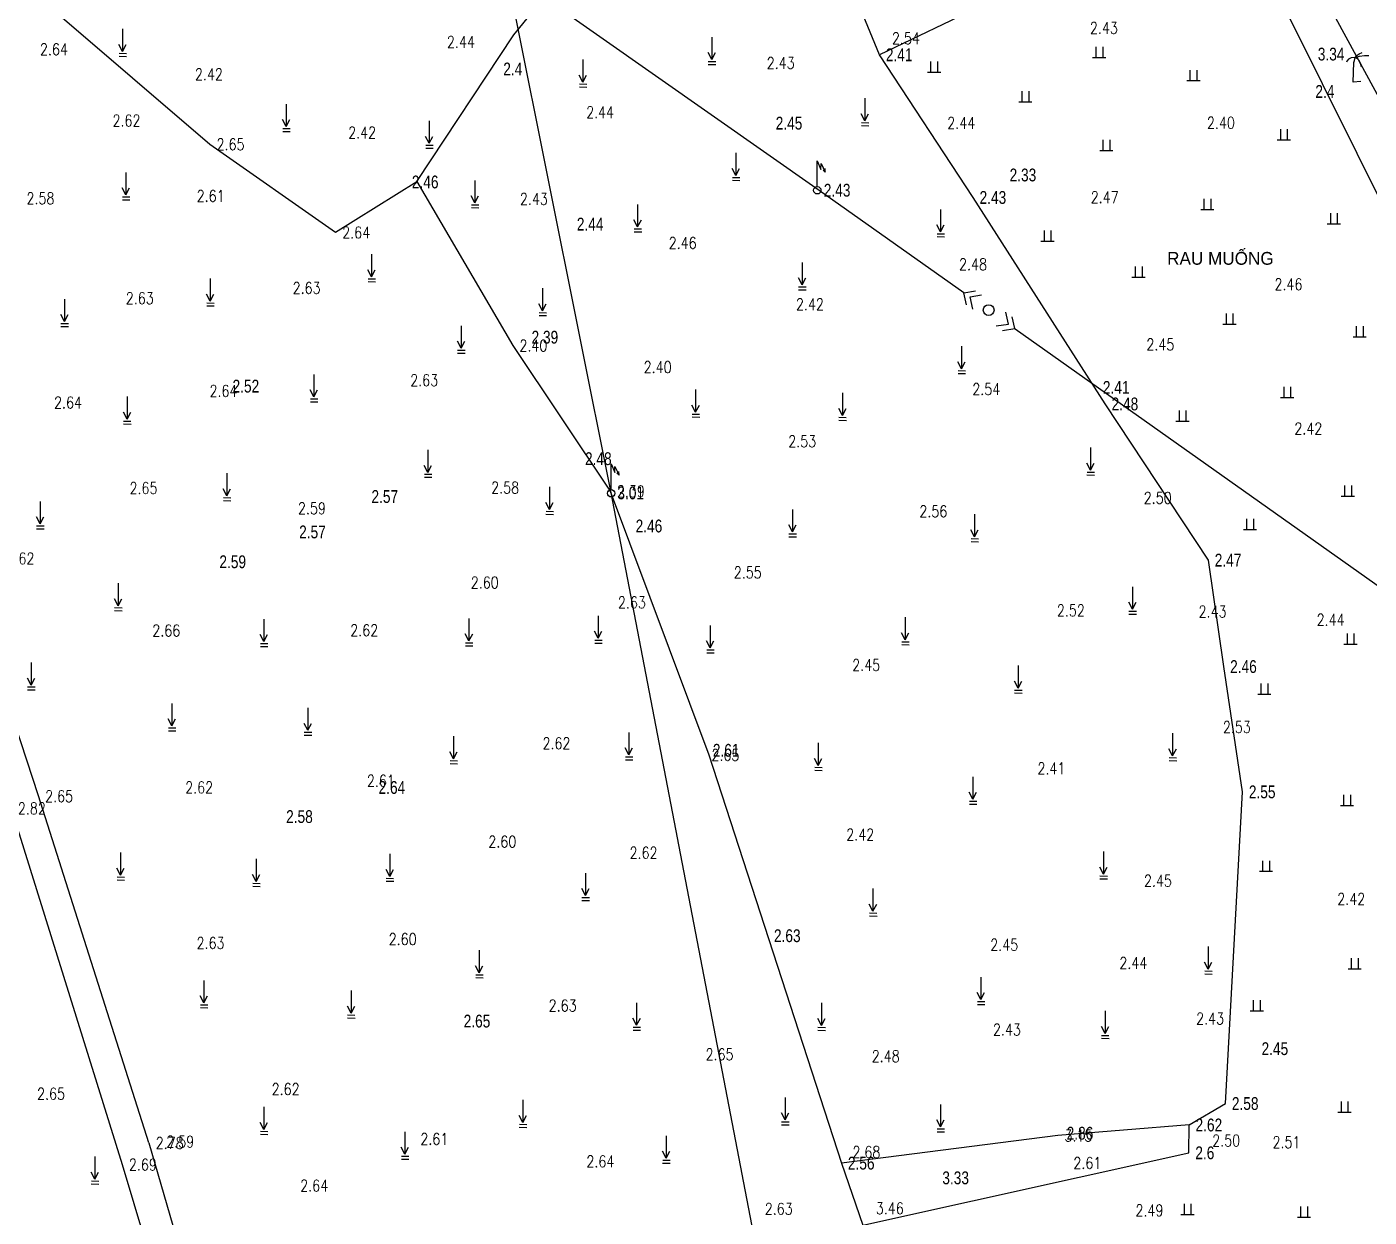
# Model space of a CAD drawing. Header units: metres. Extents: x 568068 to 569216, y 2065829 to 2066671.
# Drawn here: x 568833.4 to 568948.7, y 2066367 to 2066469.2 of the extents above; entities that cross this region are included whole.
import ezdxf

# ---------------------------------------------------------------- set-up
doc = ezdxf.new("R2010")
doc.units = ezdxf.units.M
doc.layers.add('neS', color=250, linetype='TUONG_XAY')
doc.styles.add('COS', font='vnsimli.shx', dxfattribs={"width": 0.8, "height": 1.1})
doc.styles.add('DIADANH1', font='VHAVAN.TTF', dxfattribs={"height": 2.3})
doc.linetypes.add('TAL_N_P', pattern='A,0.5,[130,ltypeshp.shx,S=0.25,R=0,X=0,Y=-0.25],1,[130,ltypeshp.shx,S=0.5,R=0,X=0,Y=-0.5],0.5', length=2)
doc.linetypes.add('TAL_N_T', pattern='A,0.5,[130,ltypeshp.shx,S=0.25,R=0,X=0,Y=0.25],1,[130,ltypeshp.shx,S=0.5,R=0,X=0,Y=0.5],0.5', length=2)
doc.linetypes.add('TUONG_XAY', pattern='A,0.1,[130,ltypeshp.shx,S=0.15,R=-90,X=0,Y=0.12],0.05,[130,ltypeshp.shx,S=0.15,R=-90,X=-0.05,Y=0.24],0.01,[130,ltypeshp.shx,S=0.12,R=0,X=0.09,Y=0.12],0.01,[130,ltypeshp.shx,S=0.12,R=0,X=-0.22,Y=0.12],2.4', length=2.57)

# ---------------------------------------------------------------- blocks, each defined once
blk = doc.blocks.new('A$C6F6A79B1')
at = {"layer": 'neS'}
for p, q in [((0, 0), (2.52, 0)), ((0.6, 2.03), (0.6, 0)), ((1.92, 2.03), (1.92, 0))]:
    blk.add_line(p, q, dxfattribs=at)
blk = doc.blocks.new('A$C4EFD3F85')
at = {"layer": 'neS'}
for p, q in [((0.7, 6.33), (1.4, 4.68)), ((1.4, 4.68), (1.43, 5.83)), ((1.43, 5.83), (2.21, 4.17)), ((2.21, 4.17), (2.2, 4.86))]:
    blk.add_line(p, q, dxfattribs=at)
for points in [[(0.7, 1.4), (0.7, 6.33)], [(2.21, 4.17), (1.79, 4.56)]]:
    blk.add_lwpolyline(points, dxfattribs=at)
blk.add_circle((0.7, 0.7), 0.7, dxfattribs=at)
blk = doc.blocks.new('A$C4FFE7273')
at = {"layer": 'neS'}
for points in [[(0.7, 5.24), (0.7, 0.95)], [(0.7, 0.95), (0, 2.28)], [(0.04, 0.03), (1.47, 0)], [(0.05, 0.59), (1.46, 0.57)], [(0.7, 0.95), (1.41, 2.28)]]:
    blk.add_lwpolyline(points, dxfattribs=at)

msp = doc.modelspace()

# ---------------------------------------------------------------- linework, layer by layer
at = {"layer": 'neS'}
for p, q in [((568946.75, 2066466.26), (568946.72, 2066466.17)), ((568946.75, 2066466.26), (568946.72, 2066466.17)), ((568946.75, 2066466.26), (568946.72, 2066466.17)), ((568946.75, 2066466.26), (568946.72, 2066466.17)), ((568946.89, 2066466.43), (568946.75, 2066466.26)), ((568946.89, 2066466.43), (568946.75, 2066466.26)), ((568946.89, 2066466.43), (568946.75, 2066466.26)), ((568946.89, 2066466.43), (568946.75, 2066466.26)), ((568947.13, 2066466.54), (568946.89, 2066466.43)), ((568947.13, 2066466.54), (568946.89, 2066466.43)), ((568947.13, 2066466.54), (568946.89, 2066466.43)), ((568947.13, 2066466.54), (568946.89, 2066466.43)), ((568947.47, 2066466.59), (568947.13, 2066466.54)), ((568947.47, 2066466.59), (568947.13, 2066466.54)), ((568947.47, 2066466.59), (568947.13, 2066466.54)), ((568947.47, 2066466.59), (568947.13, 2066466.54)), ((568947.29, 2066464.47), (568947.36, 2066466.15)), ((568947.29, 2066464.47), (568947.36, 2066466.15)), ((568947.29, 2066464.47), (568947.36, 2066466.15)), ((568947.29, 2066464.47), (568947.36, 2066466.15)), ((568947.36, 2066466.15), (568947.4, 2066466.31)), ((568947.36, 2066466.15), (568947.4, 2066466.31)), ((568947.36, 2066466.15), (568947.4, 2066466.31)), ((568947.36, 2066466.15), (568947.4, 2066466.31)), ((568947.4, 2066466.31), (568947.43, 2066466.45)), ((568947.4, 2066466.31), (568947.43, 2066466.45)), ((568947.4, 2066466.31), (568947.43, 2066466.45)), ((568947.4, 2066466.31), (568947.43, 2066466.45)), ((568947.43, 2066466.45), (568947.48, 2066466.58)), ((568947.43, 2066466.45), (568947.48, 2066466.58)), ((568947.43, 2066466.45), (568947.48, 2066466.58)), ((568947.43, 2066466.45), (568947.48, 2066466.58)), ((568947.48, 2066466.58), (568947.84, 2066466.69)), ((568947.48, 2066466.58), (568947.84, 2066466.69)), ((568947.48, 2066466.58), (568947.84, 2066466.69)), ((568947.48, 2066466.58), (568947.84, 2066466.69)), ((568947.48, 2066466.58), (568947.54, 2066466.68)), ((568947.48, 2066466.58), (568947.54, 2066466.68)), ((568947.48, 2066466.58), (568947.54, 2066466.68)), ((568947.48, 2066466.58), (568947.54, 2066466.68)), ((568947.48, 2066466.58), (568947.64, 2066466.49)), ((568947.48, 2066466.58), (568947.64, 2066466.49)), ((568947.48, 2066466.58), (568947.64, 2066466.49)), ((568947.48, 2066466.58), (568947.64, 2066466.49)), ((568947.54, 2066466.68), (568947.65, 2066466.78)), ((568947.54, 2066466.68), (568947.65, 2066466.78)), ((568947.54, 2066466.68), (568947.65, 2066466.78)), ((568947.54, 2066466.68), (568947.65, 2066466.78)), ((568947.64, 2066466.49), (568947.78, 2066466.34)), ((568947.64, 2066466.49), (568947.78, 2066466.34)), ((568947.64, 2066466.49), (568947.78, 2066466.34)), ((568947.64, 2066466.49), (568947.78, 2066466.34)), ((568947.65, 2066466.78), (568947.81, 2066466.89)), ((568947.65, 2066466.78), (568947.81, 2066466.89)), ((568947.65, 2066466.78), (568947.81, 2066466.89)), ((568947.65, 2066466.78), (568947.81, 2066466.89)), ((568947.78, 2066466.34), (568947.87, 2066466.17)), ((568947.78, 2066466.34), (568947.87, 2066466.17)), ((568947.78, 2066466.34), (568947.87, 2066466.17)), ((568947.78, 2066466.34), (568947.87, 2066466.17)), ((568947.81, 2066466.89), (568948.08, 2066467)), ((568947.81, 2066466.89), (568948.08, 2066467)), ((568947.81, 2066466.89), (568948.08, 2066467)), ((568947.81, 2066466.89), (568948.08, 2066467)), ((568947.84, 2066466.69), (568948.26, 2066466.75)), ((568947.84, 2066466.69), (568948.26, 2066466.75)), ((568947.84, 2066466.69), (568948.26, 2066466.75)), ((568947.84, 2066466.69), (568948.26, 2066466.75)), ((568947.87, 2066466.17), (568947.93, 2066466)), ((568947.87, 2066466.17), (568947.93, 2066466)), ((568947.87, 2066466.17), (568947.93, 2066466)), ((568947.87, 2066466.17), (568947.93, 2066466)), ((568947.93, 2066466), (568947.98, 2066465.79)), ((568947.93, 2066466), (568947.98, 2066465.79)), ((568947.93, 2066466), (568947.98, 2066465.79)), ((568947.93, 2066466), (568947.98, 2066465.79)), ((568948.26, 2066466.75), (568948.65, 2066466.76)), ((568948.26, 2066466.75), (568948.65, 2066466.76)), ((568948.26, 2066466.75), (568948.65, 2066466.76)), ((568948.26, 2066466.75), (568948.65, 2066466.76)), ((568947.95, 2066464.51), (568947.29, 2066464.47)), ((568947.95, 2066464.51), (568947.29, 2066464.47)), ((568947.95, 2066464.51), (568947.29, 2066464.47)), ((568947.95, 2066464.51), (568947.29, 2066464.47))]:
    msp.add_line(p, q, dxfattribs=at)
at = {"layer": 'neS', "linetype": 'Continuous'}
for p, q in [((568913.85, 2066446.38), (568914.86, 2066446.55)), ((568913.85, 2066446.38), (568914.86, 2066446.55)), ((568913.85, 2066446.38), (568914.86, 2066446.55)), ((568913.85, 2066446.38), (568914.86, 2066446.55)), ((568914.08, 2066445.34), (568913.85, 2066446.38)), ((568914.08, 2066445.34), (568913.85, 2066446.38)), ((568914.08, 2066445.34), (568913.85, 2066446.38)), ((568914.08, 2066445.34), (568913.85, 2066446.38)), ((568914.39, 2066446.02), (568915.38, 2066446.19)), ((568914.39, 2066446.02), (568915.38, 2066446.19)), ((568914.39, 2066446.02), (568915.38, 2066446.19)), ((568914.39, 2066446.02), (568915.38, 2066446.19)), ((568914.62, 2066444.96), (568914.39, 2066446.02)), ((568914.62, 2066444.96), (568914.39, 2066446.02)), ((568914.62, 2066444.96), (568914.39, 2066446.02)), ((568914.62, 2066444.96), (568914.39, 2066446.02)), ((568917.7, 2066443.69), (568917.47, 2066444.71)), ((568917.7, 2066443.69), (568917.47, 2066444.71)), ((568917.7, 2066443.69), (568917.47, 2066444.71)), ((568917.7, 2066443.69), (568917.47, 2066444.71)), ((568918.24, 2066443.31), (568918.02, 2066444.32)), ((568918.24, 2066443.31), (568918.02, 2066444.32)), ((568918.24, 2066443.31), (568918.02, 2066444.32)), ((568918.24, 2066443.31), (568918.02, 2066444.32)), ((568916.65, 2066443.53), (568917.7, 2066443.69)), ((568916.65, 2066443.53), (568917.7, 2066443.69)), ((568916.65, 2066443.53), (568917.7, 2066443.69)), ((568916.65, 2066443.53), (568917.7, 2066443.69)), ((568917.18, 2066443.15), (568918.24, 2066443.31)), ((568917.18, 2066443.15), (568918.24, 2066443.31)), ((568917.18, 2066443.15), (568918.24, 2066443.31)), ((568917.18, 2066443.15), (568918.24, 2066443.31))]:
    msp.add_line(p, q, dxfattribs=at)
at = {"layer": 'neS'}
for points in [[(568850.54, 2066599.65), (568875.38, 2066469.89), (568883.55, 2066429.19), (568900.49, 2066341.06), (568915.75, 2066263.66), (568934.57, 2066135.52)], [(568875.22, 2066468.53), (568892.85, 2066490.14), (568899.87, 2066483.24)], [(568875.22, 2066468.53), (568892.85, 2066490.14), (568899.87, 2066483.24)], [(568828.93, 2066476.41), (568849.1, 2066459.14), (568859.89, 2066451.57), (568866.87, 2066455.94), (568875.11, 2066441.85), (568883.49, 2066429.35), (568891.95, 2066406.7), (568903.35, 2066371.64)], [(568878.09, 2066471.56), (568901.44, 2066455.19), (568913.86, 2066446.39)], [(568866.87, 2066455.94), (568875.22, 2066468.53)], [(568866.87, 2066455.94), (568875.22, 2066468.53)], [(568918.27, 2066443.27), (569093.52, 2066319.24)], [(568918.27, 2066443.27), (569093.52, 2066319.24)]]:
    msp.add_lwpolyline(points, dxfattribs=at)
at = {"layer": 'neS', "linetype": 'TAL_N_P'}
for points in [[(568909.84, 2066494.08), (568924.3, 2066475.32), (568906.61, 2066466.81), (568899.87, 2066483.24), (568909.84, 2066494.08)], [(568952.57, 2066457.52), (568941.71, 2066477.52)], [(568938.73, 2066476.22), (568953.51, 2066446.51), (568959.56, 2066428.58), (568958.11, 2066398.21), (568961.58, 2066364.66)], [(568843.87, 2066373.39), (568834.38, 2066403.17), (568822.25, 2066440.18), (568813.08, 2066464.22)], [(568818.75, 2066446.88), (568832.03, 2066402.12), (568841.57, 2066371.53), (568851.41, 2066338.62), (568856.14, 2066322.27), (568855.3, 2066320.77)], [(568903.35, 2066371.64), (568905.19, 2066366.33), (568905.19, 2066366.33), (568933.19, 2066372.53), (568933.21, 2066374.92), (568921.92, 2066374.02), (568903.35, 2066371.64)]]:
    msp.add_lwpolyline(points, dxfattribs=at)
at = {"layer": 'neS', "linetype": 'Continuous'}
msp.add_lwpolyline([(568933.21, 2066374.92), (568936.33, 2066376.76), (568937.79, 2066403.52), (568936.18, 2066414.28), (568934.86, 2066423.42), (568926, 2066436.83), (568914.66, 2066454.56), (568906.61, 2066466.81)], dxfattribs=at)
at = {"layer": 'neS', "linetype": 'TAL_N_T'}
msp.add_lwpolyline([(568843.87, 2066373.39), (568853.66, 2066339.67), (568858.84, 2066323.38)], dxfattribs=at)
at = {"layer": 'neS', "linetype": 'Continuous'}
msp.add_circle((568915.99, 2066444.89), 0.461, dxfattribs=at)
msp.add_circle((568915.99, 2066444.89), 0.461, dxfattribs=at)

# ---------------------------------------------------------------- block references
at = {"layer": 'neS', "linetype": 'Continuous', "xscale": 0.4499999999534339, "yscale": 0.4499999999534339, "zscale": 0.45}
for name, p in [('A$C4FFE7273', (568841.29, 2066466.67)), ('A$C4FFE7273', (568891.89, 2066465.97)), ('A$C6F6A79B1', (568924.92, 2066466.58)), ('A$C4FFE7273', (568880.82, 2066464.04)), ('A$C6F6A79B1', (568910.74, 2066465.31)), ('A$C6F6A79B1', (568933.01, 2066464.59)), ('A$C6F6A79B1', (568918.58, 2066462.78)), ('A$C4FFE7273', (568855.34, 2066460.22)), ('A$C4FFE7273', (568905.04, 2066460.72)), ('A$C4FFE7273', (568867.62, 2066458.78)), ('A$C6F6A79B1', (568940.78, 2066459.51)), ('A$C6F6A79B1', (568925.53, 2066458.6)), ('A$C4FFE7273', (568893.97, 2066456.02)), ('A$C4EFD3F85', (568900.96, 2066454.86)), ('A$C4FFE7273', (568841.57, 2066454.35)), ('A$C4FFE7273', (568871.55, 2066453.67)), ('A$C6F6A79B1', (568934.21, 2066453.52)), ('A$C4FFE7273', (568885.53, 2066451.6)), ('A$C4FFE7273', (568911.55, 2066451.18)), ('A$C6F6A79B1', (568945.07, 2066452.29)), ('A$C6F6A79B1', (568920.48, 2066450.8)), ('A$C4FFE7273', (568862.67, 2066447.32)), ('A$C4FFE7273', (568899.65, 2066446.62)), ('A$C4FFE7273', (568848.82, 2066445.24)), ('A$C6F6A79B1', (568928.3, 2066447.72)), ('A$C4FFE7273', (568877.36, 2066444.41)), ('A$C4FFE7273', (568836.29, 2066443.48)), ('A$C6F6A79B1', (568936.11, 2066443.68)), ('A$C4FFE7273', (568870.36, 2066441.18)), ('A$C6F6A79B1', (568947.29, 2066442.59)), ('A$C4FFE7273', (568913.35, 2066439.43)), ('A$C4FFE7273', (568857.72, 2066437.01)), ('A$C6F6A79B1', (568941.06, 2066437.38)), ('A$C4FFE7273', (568841.67, 2066435.1)), ('A$C4FFE7273', (568890.51, 2066435.7)), ('A$C4FFE7273', (568903.11, 2066435.42)), ('A$C6F6A79B1', (568932.07, 2066435.35)), ('A$C4FFE7273', (568867.51, 2066430.53)), ('A$C4FFE7273', (568924.42, 2066430.72)), ('A$C4EFD3F85', (568883.25, 2066428.84)), ('A$C4FFE7273', (568850.25, 2066428.52)), ('A$C4FFE7273', (568877.95, 2066427.35)), ('A$C6F6A79B1', (568946.28, 2066428.91)), ('A$C4FFE7273', (568834.2, 2066426.1)), ('A$C4FFE7273', (568898.82, 2066425.41)), ('A$C4FFE7273', (568914.46, 2066425)), ('A$C6F6A79B1', (568937.87, 2066426.05)), ('A$C4FFE7273', (568840.9, 2066419.08)), ('A$C4FFE7273', (568928.02, 2066418.78)), ('A$C4FFE7273', (568853.43, 2066416)), ('A$C4FFE7273', (568871.04, 2066416.06)), ('A$C4FFE7273', (568882.14, 2066416.28)), ('A$C4FFE7273', (568891.76, 2066415.46)), ('A$C4FFE7273', (568908.51, 2066416.15)), ('A$C6F6A79B1', (568946.5, 2066416.2)), ('A$C4FFE7273', (568833.43, 2066412.27)), ('A$C4FFE7273', (568918.2, 2066412)), ('A$C6F6A79B1', (568939.1, 2066411.9)), ('A$C4FFE7273', (568845.52, 2066408.76)), ('A$C4FFE7273', (568857.19, 2066408.38)), ('A$C4FFE7273', (568884.78, 2066406.27)), ('A$C4FFE7273', (568931.48, 2066406.2)), ('A$C4FFE7273', (568869.72, 2066405.94)), ('A$C4FFE7273', (568901.03, 2066405.37)), ('A$C4FFE7273', (568914.32, 2066402.46)), ('A$C6F6A79B1', (568946.2, 2066402.35)), ('A$C4FFE7273', (568841.12, 2066395.95)), ('A$C4FFE7273', (568864.23, 2066395.84)), ('A$C4FFE7273', (568925.53, 2066396.04)), ('A$C4FFE7273', (568852.77, 2066395.41)), ('A$C6F6A79B1', (568939.24, 2066396.7)), ('A$C4FFE7273', (568881.04, 2066394.19)), ('A$C4FFE7273', (568905.74, 2066392.86)), ('A$C4FFE7273', (568871.92, 2066387.56)), ('A$C4FFE7273', (568934.53, 2066387.88)), ('A$C6F6A79B1', (568946.86, 2066388.33)), ('A$C4FFE7273', (568915.01, 2066385.26)), ('A$C4FFE7273', (568848.27, 2066384.98)), ('A$C4FFE7273', (568860.91, 2066384.1)), ('A$C4FFE7273', (568885.44, 2066383.06)), ('A$C4FFE7273', (568901.31, 2066383.04)), ('A$C6F6A79B1', (568938.45, 2066384.71)), ('A$C4FFE7273', (568925.67, 2066382.35)), ('A$C4FFE7273', (568898.19, 2066374.93)), ('A$C4FFE7273', (568853.43, 2066374.11)), ('A$C4FFE7273', (568875.66, 2066374.71)), ('A$C4FFE7273', (568911.55, 2066374.33)), ('A$C6F6A79B1', (568945.99, 2066376.03)), ('A$C4FFE7273', (568865.53, 2066371.98)), ('A$C4FFE7273', (568887.97, 2066371.64)), ('A$C4FFE7273', (568838.9, 2066369.85)), ('A$C6F6A79B1', (568932.5, 2066367.23)), ('A$C6F6A79B1', (568942.51, 2066367.01))]:
    msp.add_blockref(name, p, dxfattribs=at)

# ---------------------------------------------------------------- texts
at = {"layer": 'neS', "linetype": 'Continuous', "style": 'COS', "width": 0.8}
for s, p in [('2.43', (568924.69, 2066468.61)), ('2.44', (568869.46, 2066467.42)), ('2.54', (568907.69, 2066467.72)), ('2.64', (568834.51, 2066466.78)), ('2.43', (568896.93, 2066465.6)), ('2.42', (568847.82, 2066464.63)), ('2.62', (568840.74, 2066460.66)), ('2.44', (568881.42, 2066461.38)), ('2.44', (568912.43, 2066460.45)), ('2.40', (568934.74, 2066460.47)), ('2.42', (568860.98, 2066459.62)), ('2.65', (568849.68, 2066458.62)), ('2.58', (568833.35, 2066453.98)), ('2.61', (568847.97, 2066454.19)), ('2.43', (568875.73, 2066453.93)), ('2.47', (568924.76, 2066454.08)), ('2.64', (568860.47, 2066451.05)), ('2.46', (568888.51, 2066450.15)), ('2.48', (568913.45, 2066448.32)), ('2.46', (568940.54, 2066446.6)), ('2.63', (568841.88, 2066445.41)), ('2.63', (568856.21, 2066446.29)), ('2.42', (568899.44, 2066444.88)), ('2.40', (568875.69, 2066441.33)), ('2.45', (568929.54, 2066441.44)), ('2.40', (568886.36, 2066439.49)), ('2.64', (568849.07, 2066437.45)), ('2.63', (568866.31, 2066438.37)), ('2.54', (568914.59, 2066437.6)), ('2.64', (568835.72, 2066436.45)), ('2.42', (568942.25, 2066434.22)), ('2.53', (568898.78, 2066433.12)), ('2.65', (568842.2, 2066429.1)), ('2.58', (568873.26, 2066429.14)), ('2.39', (568884.06, 2066428.83)), ('2.50', (568929.31, 2066428.26)), ('2.59', (568856.67, 2066427.37)), ('2.56', (568910.04, 2066427.11)), ('2.62', (568831.63, 2066423.06)), ('2.55', (568894.1, 2066421.86)), ('2.60', (568871.51, 2066420.99)), ('2.63', (568884.15, 2066419.29)), ('2.52', (568921.85, 2066418.6)), ('2.43', (568934.02, 2066418.5)), ('2.44', (568944.16, 2066417.8)), ('2.66', (568844.16, 2066416.87)), ('2.62', (568861.16, 2066416.89)), ('2.45', (568904.27, 2066413.91)), ('2.53', (568936.11, 2066408.58)), ('2.62', (568877.67, 2066407.19)), ('2.65', (568892.18, 2066406.19)), ('2.41', (568920.18, 2066405.03)), ('2.61', (568862.59, 2066403.97)), ('2.62', (568846.98, 2066403.4)), ('2.82', (568832.61, 2066401.6)), ('2.65', (568834.95, 2066402.65)), ('2.42', (568903.76, 2066399.35)), ('2.60', (568873.02, 2066398.75)), ('2.62', (568885.15, 2066397.79)), ('2.45', (568929.33, 2066395.39)), ('2.42', (568945.93, 2066393.82)), ('2.63', (568847.96, 2066390.04)), ('2.60', (568864.46, 2066390.38)), ('2.45', (568916.13, 2066389.89)), ('2.44', (568927.22, 2066388.33)), ('2.63', (568878.2, 2066384.67)), ('2.43', (568933.81, 2066383.56)), ('2.43', (568916.36, 2066382.6)), ('2.65', (568891.68, 2066380.48)), ('2.48', (568905.95, 2066380.32)), ('2.62', (568854.41, 2066377.5)), ('2.65', (568834.26, 2066377.1)), ('2.78', (568844.45, 2066372.87)), ('2.59', (568845.36, 2066372.99)), ('2.61', (568867.18, 2066373.22)), ('3.15', (568922.5, 2066373.5)), ('2.50', (568935.19, 2066373.08)), ('2.51', (568940.37, 2066372.94)), ('2.68', (568904.29, 2066372.09)), ('2.69', (568842.15, 2066371.01)), ('2.64', (568881.44, 2066371.29)), ('2.61', (568923.27, 2066371.15)), ('2.64', (568856.86, 2066369.21)), ('2.63', (568896.76, 2066367.22)), ('3.46', (568906.3, 2066367.26)), ('2.49', (568928.6, 2066367.08))]:
    msp.add_text(s, height=1, dxfattribs=at).set_placement(p)
at = {"layer": 'neS', "width": 0.8}
for s, p in [('2.41', (568907.16, 2066466.26)), ('3.34', (568944.26, 2066466.32)), ('2.4', (568874.3, 2066465.04)), ('2.4', (568944.05, 2066463.11)), ('2.45', (568897.7, 2066460.39)), ('2.33', (568917.79, 2066455.94)), ('2.46', (568866.45, 2066455.34)), ('2.43', (568901.83, 2066454.63)), ('2.43', (568915.21, 2066454.01)), ('2.44', (568880.62, 2066451.72)), ('2.39', (568876.73, 2066442.01)), ('2.52', (568851.05, 2066437.81)), ('2.41', (568925.8, 2066437.7)), ('2.48', (568926.55, 2066436.28)), ('2.48', (568881.32, 2066431.58)), ('2.57', (568862.98, 2066428.33)), ('3.01', (568884.1, 2066428.64)), ('2.46', (568885.67, 2066425.8)), ('2.57', (568856.77, 2066425.29)), ('2.59', (568849.92, 2066422.73)), ('2.47', (568935.41, 2066422.87)), ('2.46', (568936.73, 2066413.73)), ('2.61', (568892.3, 2066406.54)), ('2.64', (568863.59, 2066403.35)), ('2.55', (568938.34, 2066402.97)), ('2.58', (568855.65, 2066400.85)), ('2.63', (568897.55, 2066390.62)), ('2.65', (568870.9, 2066383.29)), ('2.45', (568939.43, 2066380.92)), ('2.58', (568936.88, 2066376.21)), ('2.62', (568933.76, 2066374.37)), ('2.86', (568922.69, 2066373.66)), ('2.6', (568933.74, 2066371.98)), ('2.56', (568903.9, 2066371.09)), ('3.33', (568912.01, 2066369.83))]:
    msp.add_text(s, height=1.1, dxfattribs=at).set_placement(p)
at = {"layer": 'neS', "style": 'DIADANH1'}
msp.add_text('rau muèng', height=1.1, dxfattribs=at).set_placement((568931.32, 2066448.78))

doc.saveas('drawing.dxf')
